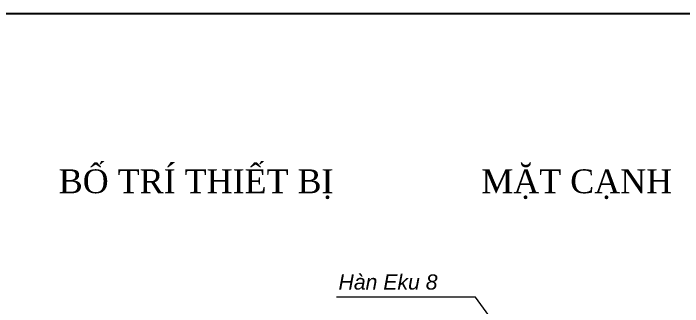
# Model space of a CAD drawing. Header units: millimetres. Extents: x 0 to 4783, y 0 to 3382.
# Drawn here: x 2221 to 3708, y 2731 to 3382 of the extents above; entities that cross this region are included whole.
import ezdxf

# ---------------------------------------------------------------- set-up
doc = ezdxf.new("R2010")
doc.units = ezdxf.units.MM
doc.layers.add('1-EMC-ACESS', color=4, linetype='Continuous')
doc.layers.add('ME-DIM', color=8, linetype='Continuous', lineweight=13)
doc.styles.add('Arial', font='arial.ttf')
doc.styles.add('TEXT-ELECTRICAL', font='txt')
doc.dimstyles.new('ME DIM 1-20', dxfattribs={"dimscale": 20, "dimtxt": 2, "dimasz": 1, "dimexe": 0.5, "dimexo": 0.5, "dimgap": 0.5, "dimtad": 1, "dimdec": 0, "dimtxsty": 'TEXT-ELECTRICAL', "dimblk": 'OBLIQUE', "dimcen": 0, "dimdle": 0.5, "dimclrd": 256, "dimclre": 256, "dimclrt": 256, "dimazin": 3, "dimtfac": 1, "dimtdec": 0, "dimtix": 1, "dimtmove": 0, "dimatfit": 3, "dimlwd": -1, "dimlwe": -1})

# ---------------------------------------------------------------- blocks, each defined once
blk = doc.blocks.new('KHUNG CHUẨN')
at = {"color": 7}
blk.add_lwpolyline([(16919.25, -26555.16), (19889.25, -26555.16), (19889.25, -28655.16), (16919.25, -28655.16)], close=True, dxfattribs=at)
at = {"color": 3, "style": 'Arial'}
for tag, p in [('#01', (17055.57, -28580.1)), ('#02', (17431.39, -28580.1)), ('#03', (18030.58, -28580.1)), ('#08', (18751.7, -28580.1)), ('#10', (19064.78, -28580.1)), ('#11', (19060.3, -28625.69)), ('#04', (17024.77, -28634.62)), ('#05', (17308.45, -28633.02)), ('#06', (17632.65, -28633.73)), ('#07', (18002.01, -28634.74)), ('#09', (18753.85, -28632.6)), ('#12', (19806.46, -28628.91))]:
    blk.add_attdef(tag, p, '', height=20, dxfattribs=at)
blk = doc.blocks.new('_Oblique')
at = {"color": 0, "linetype": 'ByBlock', "lineweight": -2}
blk.add_line((-0.5, -0.5), (0.5, 0.5), dxfattribs=at)

msp = doc.modelspace()

# ---------------------------------------------------------------- block references
at = {"color": 3, "xscale": 1.610510000005888, "yscale": 1.610510000005888, "zscale": 1.610510000005888}
msp.add_blockref('KHUNG CHUẨN', (-27248.6, 46149.4), dxfattribs=at)

# ---------------------------------------------------------------- texts
at = {"color": 7, "insert": (3053.4, 2785), "char_height": 33.75, "width": 785.055, "attachment_point": 5, "style": 'Arial'}
msp.add_mtext('{\\fArial|b0|i1|c0|p34;Hàn Eku 8}', dxfattribs=at)
at = {"layer": '1-EMC-ACESS', "color": 1, "linetype": 'ByBlock', "lineweight": -2, "char_height": 52.92, "width": 810.522, "attachment_point": 2, "style": 'Arial'}
for s, insert in [('{\\fTimes New Roman|b0|i0|c0|p18;\\C7;BỐ TRÍ THIẾT BỊ}', (2626.9, 3035.5)), ('{\\fTimes New Roman|b0|i0|c0|p18;\\C7;MẶT CẠNH}', (3472.7, 3035.5))]:
    msp.add_mtext(s, dxfattribs=dict(at, insert=insert))

# ---------------------------------------------------------------- leaders
at = {"layer": 'ME-DIM'}
msp.add_leader([(3302.5, 2676.6), (3247.5, 2751.6), (2939.2, 2751.6)], dimstyle='ME DIM 1-20', dxfattribs=at)

doc.saveas('drawing.dxf')
